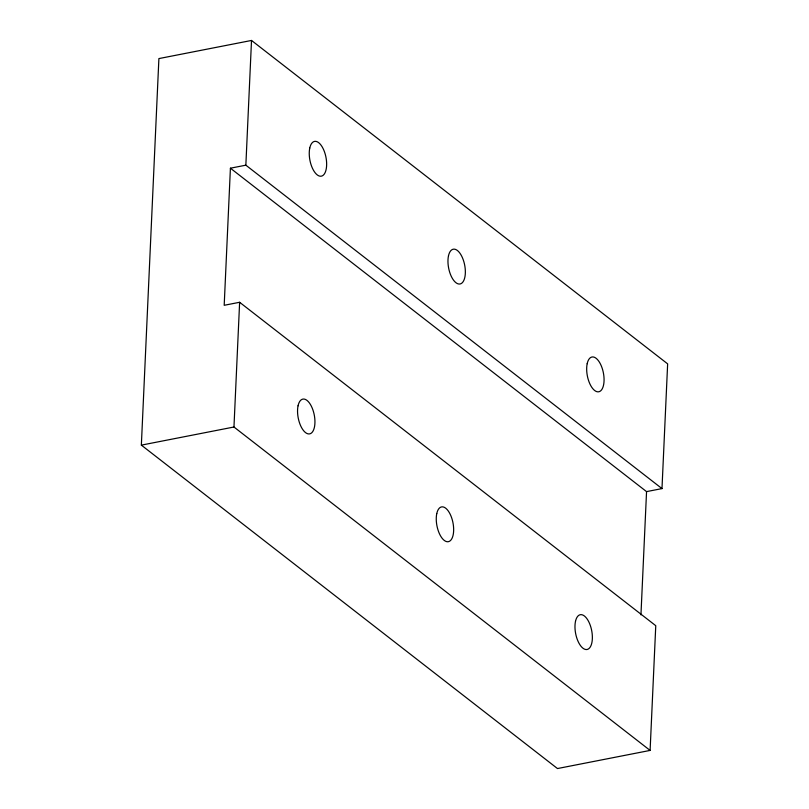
<?xml version="1.0" encoding="UTF-8"?>
<svg xmlns="http://www.w3.org/2000/svg" width="809" height="809" viewBox="0 0 809 809"><rect width="100%" height="100%" fill="white"/><g stroke="black" fill="none" stroke-linecap="round" stroke-linejoin="round"><path stroke-width="1.21" d="M141.353 445.132L158.898 58.582L251.518 40.45L667.647 363.868L661.984 488.596L646.553 491.619L230.413 168.201L224.194 305.296L239.626 302.283L655.765 625.691L650.102 750.418L557.482 768.55L141.353 445.132L233.963 427.01L650.102 750.418M233.963 427.01L239.626 302.283M661.984 488.596L245.855 165.178L251.518 40.45M640.95 614.88L646.553 491.619M230.413 168.201L245.855 165.178M448.469 255.907A17.717 8.161 78.9 0 0 458.197 283.888A17.717 8.161 78.9 0 0 463.304 259.962A17.717 8.161 78.9 0 0 448.469 255.907M587.182 363.706A17.717 8.161 78.9 0 0 596.911 391.687A17.717 8.161 78.9 0 0 602.017 367.761A17.717 8.161 78.9 0 0 587.182 363.706M309.756 148.098A17.717 8.161 78.9 0 0 319.484 176.079A17.717 8.161 78.9 0 0 324.591 152.153A17.717 8.161 78.9 0 0 309.756 148.098M575.482 621.413A17.717 8.161 78.9 0 0 585.2 649.394A17.717 8.161 78.9 0 0 590.317 625.468A17.717 8.161 78.9 0 0 575.482 621.413M436.769 513.614A17.717 8.161 78.9 0 0 446.497 541.595A17.717 8.161 78.9 0 0 451.604 517.669A17.717 8.161 78.9 0 0 436.769 513.614M298.056 405.805A17.717 8.161 78.9 0 0 307.784 433.786A17.717 8.161 78.9 0 0 312.891 409.86A17.717 8.161 78.9 0 0 298.056 405.805"/></g></svg>
